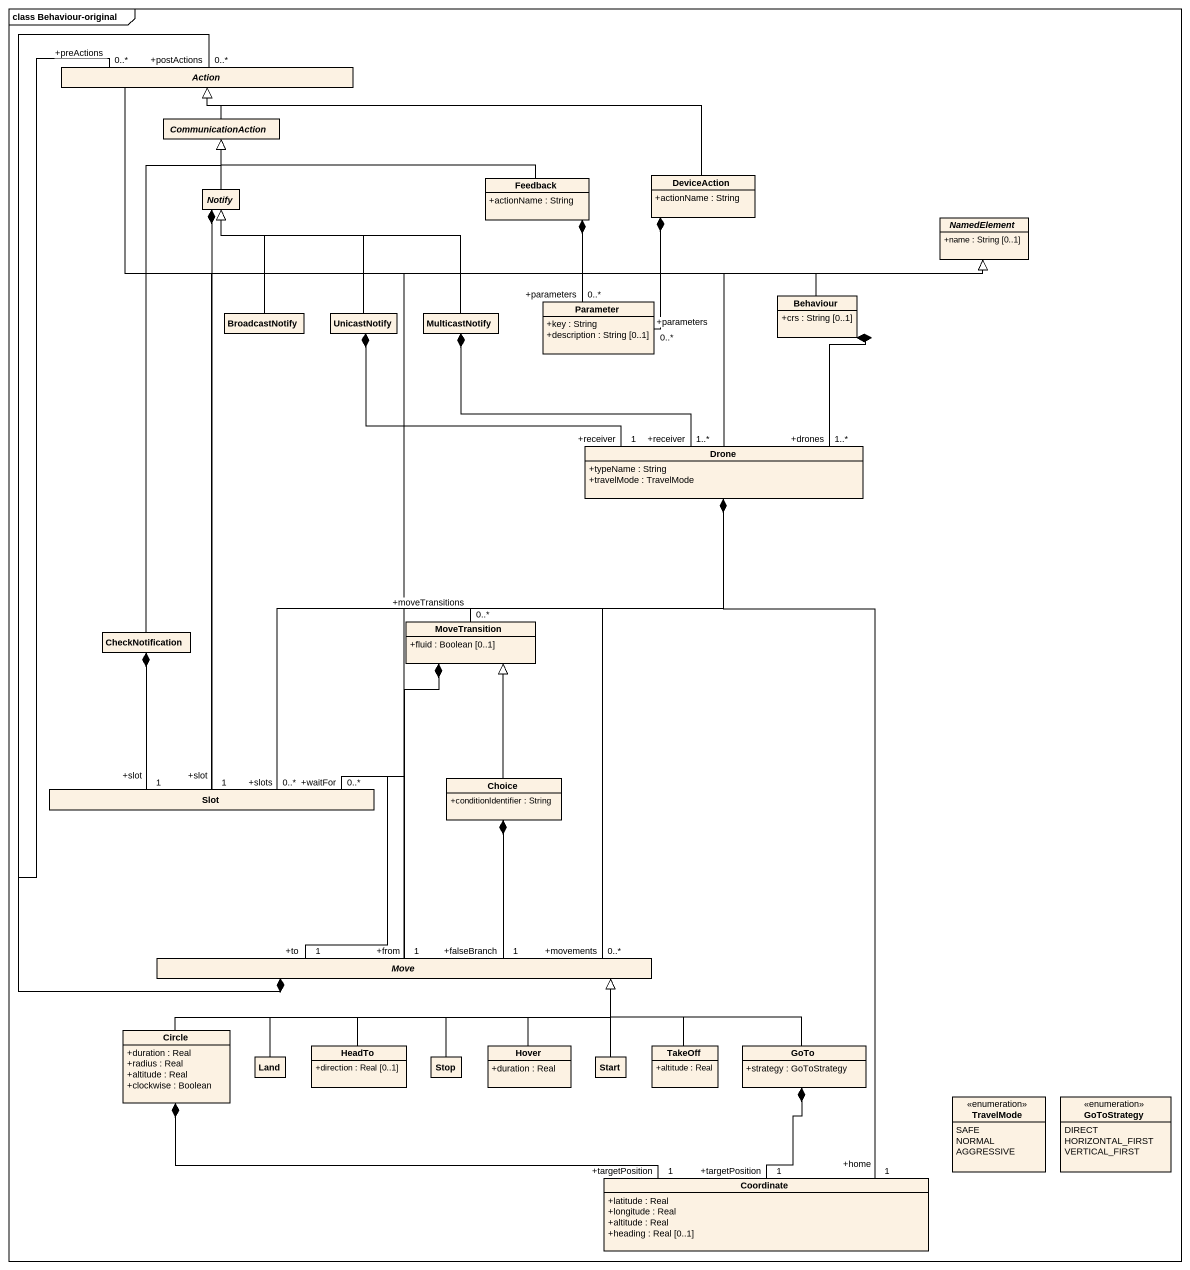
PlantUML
@startuml
mainframe class Behaviour-original
hide circle
hide empty members
skinparam classAttributeIconSize 0
abstract class "Action" as Action_
abstract class CommunicationAction
abstract class Notify
class Feedback {
  +actionName : String
}
class DeviceAction {
  +actionName : String
}
abstract class NamedElement {
  +name : String [0..1]
}
class Parameter {
  +key : String
  +description : String [0..1]
}
class Behaviour {
  +crs : String [0..1]
}
class BroadcastNotify
class UnicastNotify
class MulticastNotify
class Drone {
  +typeName : String
  +travelMode : TravelMode
}
class CheckNotification
class MoveTransition {
  +fluid : Boolean [0..1]
}
class Slot
class Choice {
  +conditionIdentifier : String
}
abstract class Move
class "Circle" as Circle_ {
  +duration : Real
  +radius : Real
  +altitude : Real
  +clockwise : Boolean
}
class HeadTo {
  +direction : Real [0..1]
}
class Hover {
  +duration : Real
}
class TakeOff {
  +altitude : Real
}
class GoTo {
  +strategy : GoToStrategy
}
class Land
class "Stop" as Stop_
class "Start" as Start_
enum TravelMode {
  SAFE
  NORMAL
  AGGRESSIVE
}
enum GoToStrategy {
  DIRECT
  HORIZONTAL_FIRST
  VERTICAL_FIRST
}
class Coordinate {
  +latitude : Real
  +longitude : Real
  +altitude : Real
  +heading : Real [0..1]
}
Action_ -right-|> NamedElement
CommunicationAction -up-|> Action_
Notify -up-|> CommunicationAction
Notify *-- "+slot\n1" Slot
Feedback -left-|> CommunicationAction
Feedback *-- "+parameters\n0..*" Parameter
DeviceAction -left-|> Action_
DeviceAction *-- "+parameters\n0..*" Parameter
Behaviour -right-|> NamedElement
Behaviour *-- "+drones\n1..*" Drone
BroadcastNotify -up-|> Notify
UnicastNotify -up-|> Notify
UnicastNotify *-right- "+receiver\n1" Drone
MulticastNotify -left-|> Notify
MulticastNotify *-right- "+receiver\n1..*" Drone
Drone -up-|> NamedElement
Drone *-- "+moveTransitions\n0..*" MoveTransition
Drone *-- "+slots\n0..*" Slot
Drone *-- "+movements\n0..*" Move
Drone *-- "+home\n1" Coordinate
CheckNotification -up-|> CommunicationAction
CheckNotification *-- "+slot\n1" Slot
MoveTransition *-- "+waitFor\n0..*" Slot
MoveTransition *-- "+from\n1" Move
MoveTransition *-- "+to\n1" Move
Slot -up-|> NamedElement
Choice -up-|> MoveTransition
Choice *-- "+falseBranch\n1" Move
Move *-up- "+postActions\n0..*" Action_
Move *-up- "+preActions\n0..*" Action_
Move -up-|> NamedElement
Circle_ -right-|> Move
Circle_ *-right- "+targetPosition\n1" Coordinate
HeadTo -up-|> Move
Hover -up-|> Move
TakeOff -left-|> Move
GoTo -left-|> Move
GoTo *-- "+targetPosition\n1" Coordinate
Land -up-|> Move
Stop_ -up-|> Move
Start_ -left-|> Move
@enduml
